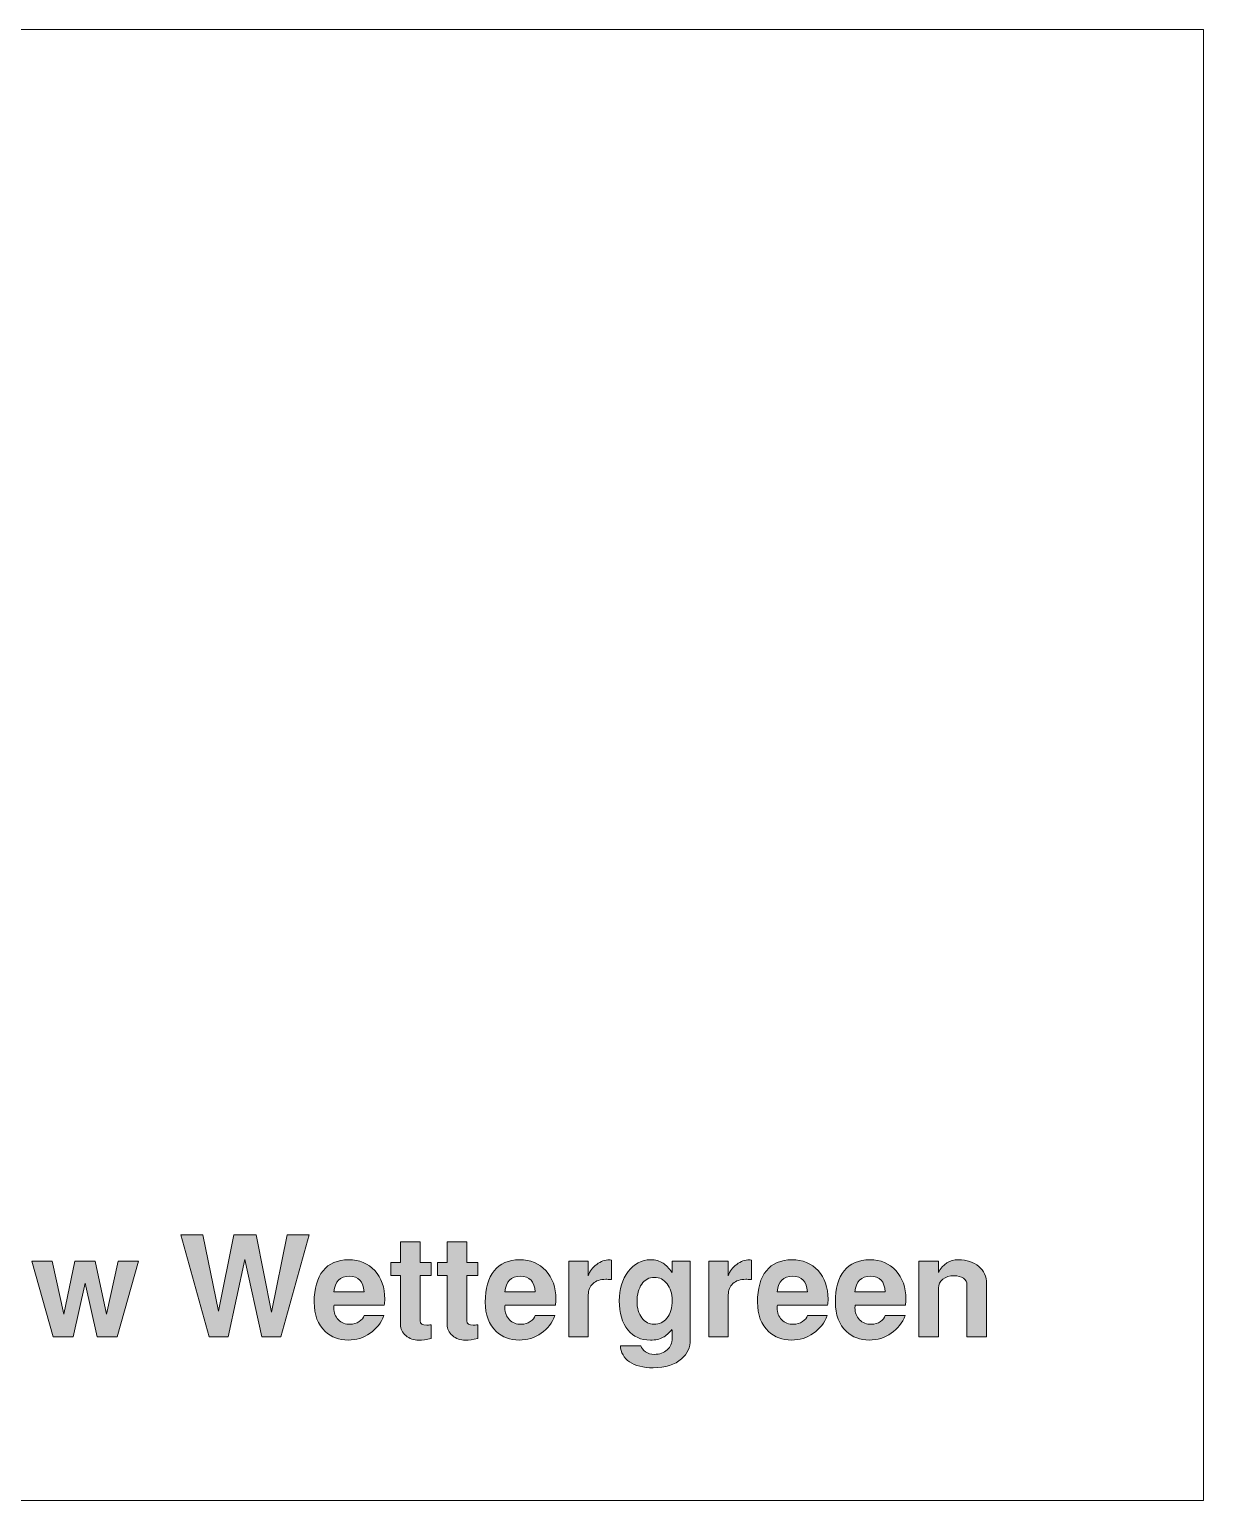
# Model space of a CAD drawing. Header units: inches. Extents: x 0.54 to 9.2, y -3.32 to -0.65.
# Drawn here: x 8.147 to 9.196, y -1.972 to -0.659 of the extents above; entities that cross this region are included whole.
import ezdxf

# ---------------------------------------------------------------- set-up
doc = ezdxf.new("R2010")
doc.units = ezdxf.units.IN
doc.header["$MEASUREMENT"] = 0
doc.layers.add('Layer 1', color=7, linetype='Continuous')

# ---------------------------------------------------------------- blocks, each defined once
blk = doc.blocks.new('block 2')
at = {"layer": 'Layer 1', "color": 7, "lineweight": 5, "true_color": 0xffffff}
blk.add_lwpolyline([(5.1957, -0.6592), (5.1957, -1.9721), (9.1957, -1.9721), (9.1957, -0.6592), (5.1957, -0.6592)], dxfattribs=at)
blk = doc.blocks.new('block 58')
at = {"layer": 'Layer 1', "true_color": 0xed1f24}
h = blk.add_hatch(color=240, dxfattribs=at)
h.dxf.hatch_style = 2
h.paths.add_polyline_path([(8.3971, -1.7349), (8.3716, -1.8261), (8.3548, -1.8261), (8.3397, -1.7568), (8.3247, -1.8261), (8.3078, -1.8261), (8.2823, -1.7349), (8.3021, -1.7349), (8.3161, -1.8032), (8.3298, -1.7349), (8.3496, -1.7349), (8.3633, -1.8039), (8.3773, -1.7349)])
h = blk.add_hatch(color=240, dxfattribs=at)
h.dxf.hatch_style = 2
edge = h.paths.add_edge_path()
edge.add_spline(control_points=[(8.5059, -1.8274), (8.5018, -1.8284), (8.4981, -1.8289), (8.4948, -1.8289), (8.4903, -1.8289), (8.4866, -1.8276), (8.4834, -1.8249), (8.4802, -1.8222), (8.4786, -1.8189), (8.4786, -1.8152), (8.4786, -1.8152), (8.4786, -1.7713), (8.4786, -1.7713), (8.4786, -1.7713), (8.47, -1.7713), (8.47, -1.7713), (8.47, -1.7713), (8.47, -1.7597), (8.47, -1.7597), (8.47, -1.7597), (8.4786, -1.7597), (8.4786, -1.7597), (8.4786, -1.7597), (8.4786, -1.7413), (8.4786, -1.7413), (8.4786, -1.7413), (8.4961, -1.7413), (8.4961, -1.7413), (8.4961, -1.7413), (8.4961, -1.7597), (8.4961, -1.7597), (8.4961, -1.7597), (8.5059, -1.7597), (8.5059, -1.7597), (8.5059, -1.7597), (8.5059, -1.7713), (8.5059, -1.7713), (8.5059, -1.7713), (8.4961, -1.7713), (8.4961, -1.7713), (8.4961, -1.7713), (8.4961, -1.8117), (8.4961, -1.8117), (8.4961, -1.8143), (8.4981, -1.8156), (8.502, -1.8156), (8.5029, -1.8155), (8.5042, -1.8154), (8.5059, -1.8153), (8.5059, -1.8153), (8.5059, -1.8274), (8.5059, -1.8274)], knot_values=[0, 0, 0, 0, 1, 1, 1, 2, 2, 2, 3, 3, 3, 4, 4, 4, 5, 5, 5, 6, 6, 6, 7, 7, 7, 8, 8, 8, 9, 9, 9, 10, 10, 10, 11, 11, 11, 12, 12, 12, 13, 13, 13, 14, 14, 14, 15, 15, 15, 16, 16, 16, 17, 17, 17, 17], degree=3, periodic=1)
h = blk.add_hatch(color=240, dxfattribs=at)
h.dxf.hatch_style = 2
edge = h.paths.add_edge_path()
edge.add_spline(control_points=[(8.5475, -1.8274), (8.5434, -1.8284), (8.5397, -1.8289), (8.5364, -1.8289), (8.532, -1.8289), (8.5282, -1.8276), (8.525, -1.8249), (8.5218, -1.8222), (8.5203, -1.8189), (8.5203, -1.8152), (8.5203, -1.8152), (8.5203, -1.7713), (8.5203, -1.7713), (8.5203, -1.7713), (8.5116, -1.7713), (8.5116, -1.7713), (8.5116, -1.7713), (8.5116, -1.7597), (8.5116, -1.7597), (8.5116, -1.7597), (8.5203, -1.7597), (8.5203, -1.7597), (8.5203, -1.7597), (8.5203, -1.7413), (8.5203, -1.7413), (8.5203, -1.7413), (8.5378, -1.7413), (8.5378, -1.7413), (8.5378, -1.7413), (8.5378, -1.7597), (8.5378, -1.7597), (8.5378, -1.7597), (8.5475, -1.7597), (8.5475, -1.7597), (8.5475, -1.7597), (8.5475, -1.7713), (8.5475, -1.7713), (8.5475, -1.7713), (8.5378, -1.7713), (8.5378, -1.7713), (8.5378, -1.7713), (8.5378, -1.8117), (8.5378, -1.8117), (8.5378, -1.8143), (8.5397, -1.8156), (8.5436, -1.8156), (8.5445, -1.8155), (8.5458, -1.8154), (8.5475, -1.8153), (8.5475, -1.8153), (8.5475, -1.8274), (8.5475, -1.8274)], knot_values=[0, 0, 0, 0, 1, 1, 1, 2, 2, 2, 3, 3, 3, 4, 4, 4, 5, 5, 5, 6, 6, 6, 7, 7, 7, 8, 8, 8, 9, 9, 9, 10, 10, 10, 11, 11, 11, 12, 12, 12, 13, 13, 13, 14, 14, 14, 15, 15, 15, 16, 16, 16, 17, 17, 17, 17], degree=3, periodic=1)
h = blk.add_hatch(color=240, dxfattribs=at)
h.dxf.hatch_style = 2
h.paths.add_polyline_path([(8.2445, -1.7583), (8.2256, -1.8261), (8.2076, -1.8261), (8.197, -1.7782), (8.1863, -1.8261), (8.1683, -1.8261), (8.1494, -1.7583), (8.1675, -1.7583), (8.178, -1.8057), (8.1879, -1.7583), (8.206, -1.7583), (8.2159, -1.8056), (8.2264, -1.7583)])
h = blk.add_hatch(color=240, dxfattribs=at)
h.dxf.hatch_style = 2
edge = h.paths.add_edge_path()
edge.add_spline(control_points=[(8.4645, -1.7923), (8.4645, -1.7943), (8.4644, -1.7961), (8.4641, -1.7977), (8.4641, -1.7977), (8.4193, -1.7977), (8.4193, -1.7977), (8.4191, -1.7982), (8.419, -1.799), (8.419, -1.8001), (8.419, -1.8045), (8.4204, -1.808), (8.4231, -1.8107), (8.4258, -1.8135), (8.4294, -1.8148), (8.4337, -1.8148), (8.4366, -1.8148), (8.4393, -1.814), (8.4418, -1.8123), (8.444, -1.8107), (8.4454, -1.8089), (8.446, -1.8069), (8.446, -1.8069), (8.4638, -1.8069), (8.4638, -1.8069), (8.4614, -1.8135), (8.4573, -1.8188), (8.4514, -1.8228), (8.4456, -1.8268), (8.439, -1.8288), (8.4318, -1.8288), (8.4237, -1.8288), (8.4169, -1.8263), (8.4114, -1.8212), (8.4048, -1.8151), (8.4015, -1.8064), (8.4015, -1.7951), (8.4015, -1.7829), (8.4042, -1.7735), (8.4094, -1.767), (8.4147, -1.7605), (8.4223, -1.7572), (8.4323, -1.7572), (8.4419, -1.7572), (8.4497, -1.7604), (8.4556, -1.7669), (8.4616, -1.7733), (8.4645, -1.7818), (8.4645, -1.7923)], knot_values=[0, 0, 0, 0, 1, 1, 1, 2, 2, 2, 3, 3, 3, 4, 4, 4, 5, 5, 5, 6, 6, 6, 7, 7, 7, 8, 8, 8, 9, 9, 9, 10, 10, 10, 11, 11, 11, 12, 12, 12, 13, 13, 13, 14, 14, 14, 15, 15, 15, 16, 16, 16, 16], degree=3, periodic=1)
edge = h.paths.add_edge_path()
edge.add_spline(control_points=[(8.446, -1.7859), (8.4455, -1.7765), (8.4411, -1.7718), (8.4329, -1.7718), (8.4246, -1.7718), (8.4199, -1.7765), (8.419, -1.7859), (8.419, -1.7859), (8.446, -1.7859), (8.446, -1.7859)], knot_values=[0, 0, 0, 0, 1, 1, 1, 2, 2, 2, 3, 3, 3, 3], degree=3, periodic=1)
h = blk.add_hatch(color=240, dxfattribs=at)
h.dxf.hatch_style = 2
edge = h.paths.add_edge_path()
edge.add_spline(control_points=[(8.6173, -1.7923), (8.6173, -1.7943), (8.6171, -1.7961), (8.6169, -1.7977), (8.6169, -1.7977), (8.572, -1.7977), (8.572, -1.7977), (8.5718, -1.7982), (8.5718, -1.799), (8.5718, -1.8001), (8.5718, -1.8045), (8.5731, -1.808), (8.5759, -1.8107), (8.5786, -1.8135), (8.5821, -1.8148), (8.5865, -1.8148), (8.5894, -1.8148), (8.5921, -1.814), (8.5945, -1.8123), (8.5968, -1.8107), (8.5982, -1.8089), (8.5988, -1.8069), (8.5988, -1.8069), (8.6165, -1.8069), (8.6165, -1.8069), (8.6142, -1.8135), (8.6101, -1.8188), (8.6042, -1.8228), (8.5983, -1.8268), (8.5918, -1.8288), (8.5845, -1.8288), (8.5764, -1.8288), (8.5696, -1.8263), (8.5641, -1.8212), (8.5576, -1.8151), (8.5543, -1.8064), (8.5543, -1.7951), (8.5543, -1.7829), (8.5569, -1.7735), (8.5622, -1.767), (8.5675, -1.7605), (8.5751, -1.7572), (8.585, -1.7572), (8.5947, -1.7572), (8.6025, -1.7604), (8.6084, -1.7669), (8.6143, -1.7733), (8.6173, -1.7818), (8.6173, -1.7923)], knot_values=[0, 0, 0, 0, 1, 1, 1, 2, 2, 2, 3, 3, 3, 4, 4, 4, 5, 5, 5, 6, 6, 6, 7, 7, 7, 8, 8, 8, 9, 9, 9, 10, 10, 10, 11, 11, 11, 12, 12, 12, 13, 13, 13, 14, 14, 14, 15, 15, 15, 16, 16, 16, 16], degree=3, periodic=1)
edge = h.paths.add_edge_path()
edge.add_spline(control_points=[(8.5988, -1.7859), (8.5983, -1.7765), (8.5939, -1.7718), (8.5856, -1.7718), (8.5773, -1.7718), (8.5727, -1.7765), (8.5718, -1.7859), (8.5718, -1.7859), (8.5988, -1.7859), (8.5988, -1.7859)], knot_values=[0, 0, 0, 0, 1, 1, 1, 2, 2, 2, 3, 3, 3, 3], degree=3, periodic=1)
h = blk.add_hatch(color=240, dxfattribs=at)
h.dxf.hatch_style = 2
edge = h.paths.add_edge_path()
edge.add_spline(control_points=[(8.6671, -1.7749), (8.6648, -1.7747), (8.6631, -1.7746), (8.662, -1.7746), (8.6571, -1.7746), (8.6532, -1.7759), (8.6505, -1.7785), (8.6477, -1.7811), (8.6463, -1.7844), (8.6463, -1.7884), (8.6463, -1.7884), (8.6463, -1.8261), (8.6463, -1.8261), (8.6463, -1.8261), (8.6288, -1.8261), (8.6288, -1.8261), (8.6288, -1.8261), (8.6288, -1.7583), (8.6288, -1.7583), (8.6288, -1.7583), (8.6463, -1.7583), (8.6463, -1.7583), (8.6463, -1.7583), (8.6463, -1.7714), (8.6463, -1.7714), (8.6475, -1.7674), (8.65, -1.7641), (8.6538, -1.7613), (8.6575, -1.7586), (8.6613, -1.7572), (8.665, -1.7572), (8.6654, -1.7572), (8.6661, -1.7573), (8.6671, -1.7574), (8.6671, -1.7574), (8.6671, -1.7749), (8.6671, -1.7749)], knot_values=[0, 0, 0, 0, 1, 1, 1, 2, 2, 2, 3, 3, 3, 4, 4, 4, 5, 5, 5, 6, 6, 6, 7, 7, 7, 8, 8, 8, 9, 9, 9, 10, 10, 10, 11, 11, 11, 12, 12, 12, 12], degree=3, periodic=1)
h = blk.add_hatch(color=240, dxfattribs=at)
h.dxf.hatch_style = 2
edge = h.paths.add_edge_path()
edge.add_spline(control_points=[(8.7373, -1.8286), (8.7373, -1.8353), (8.7347, -1.841), (8.7296, -1.8456), (8.7237, -1.8509), (8.7153, -1.8536), (8.7043, -1.8536), (8.6953, -1.8536), (8.6883, -1.8518), (8.6832, -1.8484), (8.6781, -1.8449), (8.6753, -1.8401), (8.6749, -1.8339), (8.6749, -1.8339), (8.6932, -1.8339), (8.6932, -1.8339), (8.6937, -1.8359), (8.695, -1.8377), (8.6973, -1.8392), (8.6995, -1.8408), (8.7022, -1.8416), (8.7053, -1.8416), (8.71, -1.8416), (8.7138, -1.8402), (8.7167, -1.8376), (8.7197, -1.835), (8.7211, -1.8315), (8.7211, -1.8272), (8.7211, -1.8227), (8.7211, -1.8201), (8.721, -1.8193), (8.7182, -1.8227), (8.7156, -1.8251), (8.7131, -1.8264), (8.7101, -1.8281), (8.7063, -1.8289), (8.7017, -1.8289), (8.6933, -1.8289), (8.6866, -1.8259), (8.6817, -1.8198), (8.6765, -1.8135), (8.6739, -1.8048), (8.6739, -1.7937), (8.6739, -1.7834), (8.6766, -1.7747), (8.6819, -1.7677), (8.6873, -1.7607), (8.6939, -1.7572), (8.7018, -1.7572), (8.7062, -1.7572), (8.71, -1.7582), (8.7132, -1.7603), (8.7156, -1.7619), (8.7182, -1.7646), (8.7211, -1.7684), (8.7211, -1.7684), (8.7211, -1.7583), (8.7211, -1.7583), (8.7211, -1.7583), (8.7373, -1.7583), (8.7373, -1.7583), (8.7373, -1.7583), (8.7373, -1.8286), (8.7373, -1.8286)], knot_values=[0, 0, 0, 0, 1, 1, 1, 2, 2, 2, 3, 3, 3, 4, 4, 4, 5, 5, 5, 6, 6, 6, 7, 7, 7, 8, 8, 8, 9, 9, 9, 10, 10, 10, 11, 11, 11, 12, 12, 12, 13, 13, 13, 14, 14, 14, 15, 15, 15, 16, 16, 16, 17, 17, 17, 18, 18, 18, 19, 19, 19, 20, 20, 20, 21, 21, 21, 21], degree=3, periodic=1)
edge = h.paths.add_edge_path()
edge.add_spline(control_points=[(8.7211, -1.7932), (8.7211, -1.7873), (8.7196, -1.7825), (8.7166, -1.7787), (8.7136, -1.7748), (8.7098, -1.7729), (8.7053, -1.7729), (8.7006, -1.7729), (8.6968, -1.7749), (8.694, -1.779), (8.6912, -1.783), (8.6898, -1.7882), (8.6898, -1.7946), (8.6898, -1.8003), (8.6912, -1.8051), (8.6942, -1.809), (8.6972, -1.8129), (8.7008, -1.8148), (8.705, -1.8148), (8.7097, -1.8148), (8.7135, -1.813), (8.7164, -1.8094), (8.7196, -1.8055), (8.7211, -1.8001), (8.7211, -1.7932)], knot_values=[0, 0, 0, 0, 1, 1, 1, 2, 2, 2, 3, 3, 3, 4, 4, 4, 5, 5, 5, 6, 6, 6, 7, 7, 7, 8, 8, 8, 8], degree=3, periodic=1)
h = blk.add_hatch(color=240, dxfattribs=at)
h.dxf.hatch_style = 2
edge = h.paths.add_edge_path()
edge.add_spline(control_points=[(8.7921, -1.7749), (8.7898, -1.7747), (8.7881, -1.7746), (8.787, -1.7746), (8.7821, -1.7746), (8.7782, -1.7759), (8.7755, -1.7785), (8.7727, -1.7811), (8.7713, -1.7844), (8.7713, -1.7884), (8.7713, -1.7884), (8.7713, -1.8261), (8.7713, -1.8261), (8.7713, -1.8261), (8.7538, -1.8261), (8.7538, -1.8261), (8.7538, -1.8261), (8.7538, -1.7583), (8.7538, -1.7583), (8.7538, -1.7583), (8.7713, -1.7583), (8.7713, -1.7583), (8.7713, -1.7583), (8.7713, -1.7714), (8.7713, -1.7714), (8.7725, -1.7674), (8.775, -1.7641), (8.7788, -1.7613), (8.7825, -1.7586), (8.7863, -1.7572), (8.79, -1.7572), (8.7904, -1.7572), (8.7911, -1.7573), (8.7921, -1.7574), (8.7921, -1.7574), (8.7921, -1.7749), (8.7921, -1.7749)], knot_values=[0, 0, 0, 0, 1, 1, 1, 2, 2, 2, 3, 3, 3, 4, 4, 4, 5, 5, 5, 6, 6, 6, 7, 7, 7, 8, 8, 8, 9, 9, 9, 10, 10, 10, 11, 11, 11, 12, 12, 12, 12], degree=3, periodic=1)
h = blk.add_hatch(color=240, dxfattribs=at)
h.dxf.hatch_style = 2
edge = h.paths.add_edge_path()
edge.add_spline(control_points=[(8.8604, -1.7923), (8.8604, -1.7943), (8.8603, -1.7961), (8.86, -1.7977), (8.86, -1.7977), (8.8151, -1.7977), (8.8151, -1.7977), (8.815, -1.7982), (8.8149, -1.799), (8.8149, -1.8001), (8.8149, -1.8045), (8.8163, -1.808), (8.819, -1.8107), (8.8217, -1.8135), (8.8252, -1.8148), (8.8296, -1.8148), (8.8325, -1.8148), (8.8352, -1.814), (8.8377, -1.8123), (8.8399, -1.8107), (8.8413, -1.8089), (8.8419, -1.8069), (8.8419, -1.8069), (8.8596, -1.8069), (8.8596, -1.8069), (8.8573, -1.8135), (8.8532, -1.8188), (8.8473, -1.8228), (8.8415, -1.8268), (8.8349, -1.8288), (8.8276, -1.8288), (8.8195, -1.8288), (8.8128, -1.8263), (8.8073, -1.8212), (8.8007, -1.8151), (8.7974, -1.8064), (8.7974, -1.7951), (8.7974, -1.7829), (8.8, -1.7735), (8.8053, -1.767), (8.8106, -1.7605), (8.8182, -1.7572), (8.8281, -1.7572), (8.8378, -1.7572), (8.8456, -1.7604), (8.8515, -1.7669), (8.8574, -1.7733), (8.8604, -1.7818), (8.8604, -1.7923)], knot_values=[0, 0, 0, 0, 1, 1, 1, 2, 2, 2, 3, 3, 3, 4, 4, 4, 5, 5, 5, 6, 6, 6, 7, 7, 7, 8, 8, 8, 9, 9, 9, 10, 10, 10, 11, 11, 11, 12, 12, 12, 13, 13, 13, 14, 14, 14, 15, 15, 15, 16, 16, 16, 16], degree=3, periodic=1)
edge = h.paths.add_edge_path()
edge.add_spline(control_points=[(8.8419, -1.7859), (8.8414, -1.7765), (8.837, -1.7718), (8.8288, -1.7718), (8.8204, -1.7718), (8.8158, -1.7765), (8.8149, -1.7859), (8.8149, -1.7859), (8.8419, -1.7859), (8.8419, -1.7859)], knot_values=[0, 0, 0, 0, 1, 1, 1, 2, 2, 2, 3, 3, 3, 3], degree=3, periodic=1)
h = blk.add_hatch(color=240, dxfattribs=at)
h.dxf.hatch_style = 2
edge = h.paths.add_edge_path()
edge.add_spline(control_points=[(8.9299, -1.7923), (8.9299, -1.7943), (8.9298, -1.7961), (8.9295, -1.7977), (8.9295, -1.7977), (8.8847, -1.7977), (8.8847, -1.7977), (8.8845, -1.7982), (8.8844, -1.799), (8.8844, -1.8001), (8.8844, -1.8045), (8.8858, -1.808), (8.8885, -1.8107), (8.8912, -1.8135), (8.8948, -1.8148), (8.8991, -1.8148), (8.902, -1.8148), (8.9047, -1.814), (8.9072, -1.8123), (8.9094, -1.8107), (8.9108, -1.8089), (8.9114, -1.8069), (8.9114, -1.8069), (8.9292, -1.8069), (8.9292, -1.8069), (8.9268, -1.8135), (8.9227, -1.8188), (8.9168, -1.8228), (8.911, -1.8268), (8.9044, -1.8288), (8.8971, -1.8288), (8.8891, -1.8288), (8.8823, -1.8263), (8.8768, -1.8212), (8.8702, -1.8151), (8.8669, -1.8064), (8.8669, -1.7951), (8.8669, -1.7829), (8.8695, -1.7735), (8.8748, -1.767), (8.8801, -1.7605), (8.8877, -1.7572), (8.8976, -1.7572), (8.9073, -1.7572), (8.9151, -1.7604), (8.921, -1.7669), (8.9269, -1.7733), (8.9299, -1.7818), (8.9299, -1.7923)], knot_values=[0, 0, 0, 0, 1, 1, 1, 2, 2, 2, 3, 3, 3, 4, 4, 4, 5, 5, 5, 6, 6, 6, 7, 7, 7, 8, 8, 8, 9, 9, 9, 10, 10, 10, 11, 11, 11, 12, 12, 12, 13, 13, 13, 14, 14, 14, 15, 15, 15, 16, 16, 16, 16], degree=3, periodic=1)
edge = h.paths.add_edge_path()
edge.add_spline(control_points=[(8.9114, -1.7859), (8.9109, -1.7765), (8.9065, -1.7718), (8.8983, -1.7718), (8.89, -1.7718), (8.8853, -1.7765), (8.8844, -1.7859), (8.8844, -1.7859), (8.9114, -1.7859), (8.9114, -1.7859)], knot_values=[0, 0, 0, 0, 1, 1, 1, 2, 2, 2, 3, 3, 3, 3], degree=3, periodic=1)
h = blk.add_hatch(color=240, dxfattribs=at)
h.dxf.hatch_style = 2
edge = h.paths.add_edge_path()
edge.add_spline(control_points=[(9.0019, -1.8261), (9.0019, -1.8261), (8.9844, -1.8261), (8.9844, -1.8261), (8.9844, -1.8261), (8.9844, -1.7796), (8.9844, -1.7796), (8.9844, -1.7771), (8.9834, -1.7751), (8.9813, -1.7736), (8.9792, -1.7722), (8.9764, -1.7714), (8.9728, -1.7714), (8.9689, -1.7714), (8.9656, -1.7725), (8.963, -1.7746), (8.9603, -1.7766), (8.959, -1.7793), (8.959, -1.7824), (8.959, -1.7824), (8.959, -1.8261), (8.959, -1.8261), (8.959, -1.8261), (8.9415, -1.8261), (8.9415, -1.8261), (8.9415, -1.8261), (8.9415, -1.7583), (8.9415, -1.7583), (8.9415, -1.7583), (8.959, -1.7583), (8.959, -1.7583), (8.959, -1.7583), (8.959, -1.7684), (8.959, -1.7684), (8.9629, -1.7609), (8.9689, -1.7572), (8.9768, -1.7572), (8.9844, -1.7572), (8.9904, -1.7591), (8.995, -1.7631), (8.9996, -1.767), (9.0019, -1.7721), (9.0019, -1.7786), (9.0019, -1.7786), (9.0019, -1.8261), (9.0019, -1.8261)], knot_values=[0, 0, 0, 0, 1, 1, 1, 2, 2, 2, 3, 3, 3, 4, 4, 4, 5, 5, 5, 6, 6, 6, 7, 7, 7, 8, 8, 8, 9, 9, 9, 10, 10, 10, 11, 11, 11, 12, 12, 12, 13, 13, 13, 14, 14, 14, 15, 15, 15, 15], degree=3, periodic=1)
at = {"layer": 'Layer 1', "lineweight": 0}
for points in [[(8.3971, -1.7349), (8.3716, -1.8261), (8.3548, -1.8261), (8.3397, -1.7568), (8.3247, -1.8261), (8.3078, -1.8261), (8.2823, -1.7349), (8.3021, -1.7349), (8.3161, -1.8032), (8.3298, -1.7349), (8.3496, -1.7349), (8.3633, -1.8039), (8.3773, -1.7349), (8.3971, -1.7349)], [(8.2445, -1.7583), (8.2256, -1.8261), (8.2076, -1.8261), (8.197, -1.7782), (8.1863, -1.8261), (8.1683, -1.8261), (8.1494, -1.7583), (8.1675, -1.7583), (8.178, -1.8057), (8.1879, -1.7583), (8.206, -1.7583), (8.2159, -1.8056), (8.2264, -1.7583), (8.2445, -1.7583)]]:
    blk.add_lwpolyline(points, dxfattribs=at)
for points, knots in [([(8.5059, -1.8274), (8.5018, -1.8284), (8.4981, -1.8289), (8.4948, -1.8289), (8.4903, -1.8289), (8.4866, -1.8276), (8.4834, -1.8249), (8.4802, -1.8222), (8.4786, -1.8189), (8.4786, -1.8152), (8.4786, -1.8152), (8.4786, -1.7713), (8.4786, -1.7713), (8.4786, -1.7713), (8.47, -1.7713), (8.47, -1.7713), (8.47, -1.7713), (8.47, -1.7597), (8.47, -1.7597), (8.47, -1.7597), (8.4786, -1.7597), (8.4786, -1.7597), (8.4786, -1.7597), (8.4786, -1.7413), (8.4786, -1.7413), (8.4786, -1.7413), (8.4961, -1.7413), (8.4961, -1.7413), (8.4961, -1.7413), (8.4961, -1.7597), (8.4961, -1.7597), (8.4961, -1.7597), (8.5059, -1.7597), (8.5059, -1.7597), (8.5059, -1.7597), (8.5059, -1.7713), (8.5059, -1.7713), (8.5059, -1.7713), (8.4961, -1.7713), (8.4961, -1.7713), (8.4961, -1.7713), (8.4961, -1.8117), (8.4961, -1.8117), (8.4961, -1.8143), (8.4981, -1.8156), (8.502, -1.8156), (8.5029, -1.8155), (8.5042, -1.8154), (8.5059, -1.8153), (8.5059, -1.8153), (8.5059, -1.8274), (8.5059, -1.8274)], [0, 0, 0, 0, 1, 1, 1, 2, 2, 2, 3, 3, 3, 4, 4, 4, 5, 5, 5, 6, 6, 6, 7, 7, 7, 8, 8, 8, 9, 9, 9, 10, 10, 10, 11, 11, 11, 12, 12, 12, 13, 13, 13, 14, 14, 14, 15, 15, 15, 16, 16, 16, 17, 17, 17, 17]), ([(8.5475, -1.8274), (8.5434, -1.8284), (8.5397, -1.8289), (8.5364, -1.8289), (8.532, -1.8289), (8.5282, -1.8276), (8.525, -1.8249), (8.5218, -1.8222), (8.5203, -1.8189), (8.5203, -1.8152), (8.5203, -1.8152), (8.5203, -1.7713), (8.5203, -1.7713), (8.5203, -1.7713), (8.5116, -1.7713), (8.5116, -1.7713), (8.5116, -1.7713), (8.5116, -1.7597), (8.5116, -1.7597), (8.5116, -1.7597), (8.5203, -1.7597), (8.5203, -1.7597), (8.5203, -1.7597), (8.5203, -1.7413), (8.5203, -1.7413), (8.5203, -1.7413), (8.5378, -1.7413), (8.5378, -1.7413), (8.5378, -1.7413), (8.5378, -1.7597), (8.5378, -1.7597), (8.5378, -1.7597), (8.5475, -1.7597), (8.5475, -1.7597), (8.5475, -1.7597), (8.5475, -1.7713), (8.5475, -1.7713), (8.5475, -1.7713), (8.5378, -1.7713), (8.5378, -1.7713), (8.5378, -1.7713), (8.5378, -1.8117), (8.5378, -1.8117), (8.5378, -1.8143), (8.5397, -1.8156), (8.5436, -1.8156), (8.5445, -1.8155), (8.5458, -1.8154), (8.5475, -1.8153), (8.5475, -1.8153), (8.5475, -1.8274), (8.5475, -1.8274)], [0, 0, 0, 0, 1, 1, 1, 2, 2, 2, 3, 3, 3, 4, 4, 4, 5, 5, 5, 6, 6, 6, 7, 7, 7, 8, 8, 8, 9, 9, 9, 10, 10, 10, 11, 11, 11, 12, 12, 12, 13, 13, 13, 14, 14, 14, 15, 15, 15, 16, 16, 16, 17, 17, 17, 17]), ([(8.4645, -1.7923), (8.4645, -1.7943), (8.4644, -1.7961), (8.4641, -1.7977), (8.4641, -1.7977), (8.4193, -1.7977), (8.4193, -1.7977), (8.4191, -1.7982), (8.419, -1.799), (8.419, -1.8001), (8.419, -1.8045), (8.4204, -1.808), (8.4231, -1.8107), (8.4258, -1.8135), (8.4294, -1.8148), (8.4337, -1.8148), (8.4366, -1.8148), (8.4393, -1.814), (8.4418, -1.8123), (8.444, -1.8107), (8.4454, -1.8089), (8.446, -1.8069), (8.446, -1.8069), (8.4638, -1.8069), (8.4638, -1.8069), (8.4614, -1.8135), (8.4573, -1.8188), (8.4514, -1.8228), (8.4456, -1.8268), (8.439, -1.8288), (8.4318, -1.8288), (8.4237, -1.8288), (8.4169, -1.8263), (8.4114, -1.8212), (8.4048, -1.8151), (8.4015, -1.8064), (8.4015, -1.7951), (8.4015, -1.7829), (8.4042, -1.7735), (8.4094, -1.767), (8.4147, -1.7605), (8.4223, -1.7572), (8.4323, -1.7572), (8.4419, -1.7572), (8.4497, -1.7604), (8.4556, -1.7669), (8.4616, -1.7733), (8.4645, -1.7818), (8.4645, -1.7923)], [0, 0, 0, 0, 1, 1, 1, 2, 2, 2, 3, 3, 3, 4, 4, 4, 5, 5, 5, 6, 6, 6, 7, 7, 7, 8, 8, 8, 9, 9, 9, 10, 10, 10, 11, 11, 11, 12, 12, 12, 13, 13, 13, 14, 14, 14, 15, 15, 15, 16, 16, 16, 16]), ([(8.6173, -1.7923), (8.6173, -1.7943), (8.6171, -1.7961), (8.6169, -1.7977), (8.6169, -1.7977), (8.572, -1.7977), (8.572, -1.7977), (8.5718, -1.7982), (8.5718, -1.799), (8.5718, -1.8001), (8.5718, -1.8045), (8.5731, -1.808), (8.5759, -1.8107), (8.5786, -1.8135), (8.5821, -1.8148), (8.5865, -1.8148), (8.5894, -1.8148), (8.5921, -1.814), (8.5945, -1.8123), (8.5968, -1.8107), (8.5982, -1.8089), (8.5988, -1.8069), (8.5988, -1.8069), (8.6165, -1.8069), (8.6165, -1.8069), (8.6142, -1.8135), (8.6101, -1.8188), (8.6042, -1.8228), (8.5983, -1.8268), (8.5918, -1.8288), (8.5845, -1.8288), (8.5764, -1.8288), (8.5696, -1.8263), (8.5641, -1.8212), (8.5576, -1.8151), (8.5543, -1.8064), (8.5543, -1.7951), (8.5543, -1.7829), (8.5569, -1.7735), (8.5622, -1.767), (8.5675, -1.7605), (8.5751, -1.7572), (8.585, -1.7572), (8.5947, -1.7572), (8.6025, -1.7604), (8.6084, -1.7669), (8.6143, -1.7733), (8.6173, -1.7818), (8.6173, -1.7923)], [0, 0, 0, 0, 1, 1, 1, 2, 2, 2, 3, 3, 3, 4, 4, 4, 5, 5, 5, 6, 6, 6, 7, 7, 7, 8, 8, 8, 9, 9, 9, 10, 10, 10, 11, 11, 11, 12, 12, 12, 13, 13, 13, 14, 14, 14, 15, 15, 15, 16, 16, 16, 16]), ([(8.6671, -1.7749), (8.6648, -1.7747), (8.6631, -1.7746), (8.662, -1.7746), (8.6571, -1.7746), (8.6532, -1.7759), (8.6505, -1.7785), (8.6477, -1.7811), (8.6463, -1.7844), (8.6463, -1.7884), (8.6463, -1.7884), (8.6463, -1.8261), (8.6463, -1.8261), (8.6463, -1.8261), (8.6288, -1.8261), (8.6288, -1.8261), (8.6288, -1.8261), (8.6288, -1.7583), (8.6288, -1.7583), (8.6288, -1.7583), (8.6463, -1.7583), (8.6463, -1.7583), (8.6463, -1.7583), (8.6463, -1.7714), (8.6463, -1.7714), (8.6475, -1.7674), (8.65, -1.7641), (8.6538, -1.7613), (8.6575, -1.7586), (8.6613, -1.7572), (8.665, -1.7572), (8.6654, -1.7572), (8.6661, -1.7573), (8.6671, -1.7574), (8.6671, -1.7574), (8.6671, -1.7749), (8.6671, -1.7749)], [0, 0, 0, 0, 1, 1, 1, 2, 2, 2, 3, 3, 3, 4, 4, 4, 5, 5, 5, 6, 6, 6, 7, 7, 7, 8, 8, 8, 9, 9, 9, 10, 10, 10, 11, 11, 11, 12, 12, 12, 12]), ([(8.7373, -1.8286), (8.7373, -1.8353), (8.7347, -1.841), (8.7296, -1.8456), (8.7237, -1.8509), (8.7153, -1.8536), (8.7043, -1.8536), (8.6953, -1.8536), (8.6883, -1.8518), (8.6832, -1.8484), (8.6781, -1.8449), (8.6753, -1.8401), (8.6749, -1.8339), (8.6749, -1.8339), (8.6932, -1.8339), (8.6932, -1.8339), (8.6937, -1.8359), (8.695, -1.8377), (8.6973, -1.8392), (8.6995, -1.8408), (8.7022, -1.8416), (8.7053, -1.8416), (8.71, -1.8416), (8.7138, -1.8402), (8.7167, -1.8376), (8.7197, -1.835), (8.7211, -1.8315), (8.7211, -1.8272), (8.7211, -1.8227), (8.7211, -1.8201), (8.721, -1.8193), (8.7182, -1.8227), (8.7156, -1.8251), (8.7131, -1.8264), (8.7101, -1.8281), (8.7063, -1.8289), (8.7017, -1.8289), (8.6933, -1.8289), (8.6866, -1.8259), (8.6817, -1.8198), (8.6765, -1.8135), (8.6739, -1.8048), (8.6739, -1.7937), (8.6739, -1.7834), (8.6766, -1.7747), (8.6819, -1.7677), (8.6873, -1.7607), (8.6939, -1.7572), (8.7018, -1.7572), (8.7062, -1.7572), (8.71, -1.7582), (8.7132, -1.7603), (8.7156, -1.7619), (8.7182, -1.7646), (8.7211, -1.7684), (8.7211, -1.7684), (8.7211, -1.7583), (8.7211, -1.7583), (8.7211, -1.7583), (8.7373, -1.7583), (8.7373, -1.7583), (8.7373, -1.7583), (8.7373, -1.8286), (8.7373, -1.8286)], [0, 0, 0, 0, 1, 1, 1, 2, 2, 2, 3, 3, 3, 4, 4, 4, 5, 5, 5, 6, 6, 6, 7, 7, 7, 8, 8, 8, 9, 9, 9, 10, 10, 10, 11, 11, 11, 12, 12, 12, 13, 13, 13, 14, 14, 14, 15, 15, 15, 16, 16, 16, 17, 17, 17, 18, 18, 18, 19, 19, 19, 20, 20, 20, 21, 21, 21, 21]), ([(8.7921, -1.7749), (8.7898, -1.7747), (8.7881, -1.7746), (8.787, -1.7746), (8.7821, -1.7746), (8.7782, -1.7759), (8.7755, -1.7785), (8.7727, -1.7811), (8.7713, -1.7844), (8.7713, -1.7884), (8.7713, -1.7884), (8.7713, -1.8261), (8.7713, -1.8261), (8.7713, -1.8261), (8.7538, -1.8261), (8.7538, -1.8261), (8.7538, -1.8261), (8.7538, -1.7583), (8.7538, -1.7583), (8.7538, -1.7583), (8.7713, -1.7583), (8.7713, -1.7583), (8.7713, -1.7583), (8.7713, -1.7714), (8.7713, -1.7714), (8.7725, -1.7674), (8.775, -1.7641), (8.7788, -1.7613), (8.7825, -1.7586), (8.7863, -1.7572), (8.79, -1.7572), (8.7904, -1.7572), (8.7911, -1.7573), (8.7921, -1.7574), (8.7921, -1.7574), (8.7921, -1.7749), (8.7921, -1.7749)], [0, 0, 0, 0, 1, 1, 1, 2, 2, 2, 3, 3, 3, 4, 4, 4, 5, 5, 5, 6, 6, 6, 7, 7, 7, 8, 8, 8, 9, 9, 9, 10, 10, 10, 11, 11, 11, 12, 12, 12, 12]), ([(8.8604, -1.7923), (8.8604, -1.7943), (8.8603, -1.7961), (8.86, -1.7977), (8.86, -1.7977), (8.8151, -1.7977), (8.8151, -1.7977), (8.815, -1.7982), (8.8149, -1.799), (8.8149, -1.8001), (8.8149, -1.8045), (8.8163, -1.808), (8.819, -1.8107), (8.8217, -1.8135), (8.8252, -1.8148), (8.8296, -1.8148), (8.8325, -1.8148), (8.8352, -1.814), (8.8377, -1.8123), (8.8399, -1.8107), (8.8413, -1.8089), (8.8419, -1.8069), (8.8419, -1.8069), (8.8596, -1.8069), (8.8596, -1.8069), (8.8573, -1.8135), (8.8532, -1.8188), (8.8473, -1.8228), (8.8415, -1.8268), (8.8349, -1.8288), (8.8276, -1.8288), (8.8195, -1.8288), (8.8128, -1.8263), (8.8073, -1.8212), (8.8007, -1.8151), (8.7974, -1.8064), (8.7974, -1.7951), (8.7974, -1.7829), (8.8, -1.7735), (8.8053, -1.767), (8.8106, -1.7605), (8.8182, -1.7572), (8.8281, -1.7572), (8.8378, -1.7572), (8.8456, -1.7604), (8.8515, -1.7669), (8.8574, -1.7733), (8.8604, -1.7818), (8.8604, -1.7923)], [0, 0, 0, 0, 1, 1, 1, 2, 2, 2, 3, 3, 3, 4, 4, 4, 5, 5, 5, 6, 6, 6, 7, 7, 7, 8, 8, 8, 9, 9, 9, 10, 10, 10, 11, 11, 11, 12, 12, 12, 13, 13, 13, 14, 14, 14, 15, 15, 15, 16, 16, 16, 16]), ([(8.9299, -1.7923), (8.9299, -1.7943), (8.9298, -1.7961), (8.9295, -1.7977), (8.9295, -1.7977), (8.8847, -1.7977), (8.8847, -1.7977), (8.8845, -1.7982), (8.8844, -1.799), (8.8844, -1.8001), (8.8844, -1.8045), (8.8858, -1.808), (8.8885, -1.8107), (8.8912, -1.8135), (8.8948, -1.8148), (8.8991, -1.8148), (8.902, -1.8148), (8.9047, -1.814), (8.9072, -1.8123), (8.9094, -1.8107), (8.9108, -1.8089), (8.9114, -1.8069), (8.9114, -1.8069), (8.9292, -1.8069), (8.9292, -1.8069), (8.9268, -1.8135), (8.9227, -1.8188), (8.9168, -1.8228), (8.911, -1.8268), (8.9044, -1.8288), (8.8971, -1.8288), (8.8891, -1.8288), (8.8823, -1.8263), (8.8768, -1.8212), (8.8702, -1.8151), (8.8669, -1.8064), (8.8669, -1.7951), (8.8669, -1.7829), (8.8695, -1.7735), (8.8748, -1.767), (8.8801, -1.7605), (8.8877, -1.7572), (8.8976, -1.7572), (8.9073, -1.7572), (8.9151, -1.7604), (8.921, -1.7669), (8.9269, -1.7733), (8.9299, -1.7818), (8.9299, -1.7923)], [0, 0, 0, 0, 1, 1, 1, 2, 2, 2, 3, 3, 3, 4, 4, 4, 5, 5, 5, 6, 6, 6, 7, 7, 7, 8, 8, 8, 9, 9, 9, 10, 10, 10, 11, 11, 11, 12, 12, 12, 13, 13, 13, 14, 14, 14, 15, 15, 15, 16, 16, 16, 16]), ([(9.0019, -1.8261), (9.0019, -1.8261), (8.9844, -1.8261), (8.9844, -1.8261), (8.9844, -1.8261), (8.9844, -1.7796), (8.9844, -1.7796), (8.9844, -1.7771), (8.9834, -1.7751), (8.9813, -1.7736), (8.9792, -1.7722), (8.9764, -1.7714), (8.9728, -1.7714), (8.9689, -1.7714), (8.9656, -1.7725), (8.963, -1.7746), (8.9603, -1.7766), (8.959, -1.7793), (8.959, -1.7824), (8.959, -1.7824), (8.959, -1.8261), (8.959, -1.8261), (8.959, -1.8261), (8.9415, -1.8261), (8.9415, -1.8261), (8.9415, -1.8261), (8.9415, -1.7583), (8.9415, -1.7583), (8.9415, -1.7583), (8.959, -1.7583), (8.959, -1.7583), (8.959, -1.7583), (8.959, -1.7684), (8.959, -1.7684), (8.9629, -1.7609), (8.9689, -1.7572), (8.9768, -1.7572), (8.9844, -1.7572), (8.9904, -1.7591), (8.995, -1.7631), (8.9996, -1.767), (9.0019, -1.7721), (9.0019, -1.7786), (9.0019, -1.7786), (9.0019, -1.8261), (9.0019, -1.8261)], [0, 0, 0, 0, 1, 1, 1, 2, 2, 2, 3, 3, 3, 4, 4, 4, 5, 5, 5, 6, 6, 6, 7, 7, 7, 8, 8, 8, 9, 9, 9, 10, 10, 10, 11, 11, 11, 12, 12, 12, 13, 13, 13, 14, 14, 14, 15, 15, 15, 15]), ([(8.446, -1.7859), (8.4455, -1.7765), (8.4411, -1.7718), (8.4329, -1.7718), (8.4246, -1.7718), (8.4199, -1.7765), (8.419, -1.7859), (8.419, -1.7859), (8.446, -1.7859), (8.446, -1.7859)], [0, 0, 0, 0, 1, 1, 1, 2, 2, 2, 3, 3, 3, 3]), ([(8.5988, -1.7859), (8.5983, -1.7765), (8.5939, -1.7718), (8.5856, -1.7718), (8.5773, -1.7718), (8.5727, -1.7765), (8.5718, -1.7859), (8.5718, -1.7859), (8.5988, -1.7859), (8.5988, -1.7859)], [0, 0, 0, 0, 1, 1, 1, 2, 2, 2, 3, 3, 3, 3]), ([(8.8419, -1.7859), (8.8414, -1.7765), (8.837, -1.7718), (8.8288, -1.7718), (8.8204, -1.7718), (8.8158, -1.7765), (8.8149, -1.7859), (8.8149, -1.7859), (8.8419, -1.7859), (8.8419, -1.7859)], [0, 0, 0, 0, 1, 1, 1, 2, 2, 2, 3, 3, 3, 3]), ([(8.9114, -1.7859), (8.9109, -1.7765), (8.9065, -1.7718), (8.8983, -1.7718), (8.89, -1.7718), (8.8853, -1.7765), (8.8844, -1.7859), (8.8844, -1.7859), (8.9114, -1.7859), (8.9114, -1.7859)], [0, 0, 0, 0, 1, 1, 1, 2, 2, 2, 3, 3, 3, 3]), ([(8.7211, -1.7932), (8.7211, -1.7873), (8.7196, -1.7825), (8.7166, -1.7787), (8.7136, -1.7748), (8.7098, -1.7729), (8.7053, -1.7729), (8.7006, -1.7729), (8.6968, -1.7749), (8.694, -1.779), (8.6912, -1.783), (8.6898, -1.7882), (8.6898, -1.7946), (8.6898, -1.8003), (8.6912, -1.8051), (8.6942, -1.809), (8.6972, -1.8129), (8.7008, -1.8148), (8.705, -1.8148), (8.7097, -1.8148), (8.7135, -1.813), (8.7164, -1.8094), (8.7196, -1.8055), (8.7211, -1.8001), (8.7211, -1.7932)], [0, 0, 0, 0, 1, 1, 1, 2, 2, 2, 3, 3, 3, 4, 4, 4, 5, 5, 5, 6, 6, 6, 7, 7, 7, 8, 8, 8, 8])]:
    blk.add_open_spline(points, degree=3, knots=knots, dxfattribs=at)
blk = doc.blocks.new('block 57')
at = {"layer": 'Layer 1'}
blk.add_blockref('block 58', (0, 0), dxfattribs=at)

msp = doc.modelspace()

# ---------------------------------------------------------------- block references
at = {"layer": 'Layer 1'}
for name in ['block 2', 'block 57']:
    msp.add_blockref(name, (0, 0), dxfattribs=at)

doc.saveas('drawing.dxf')
